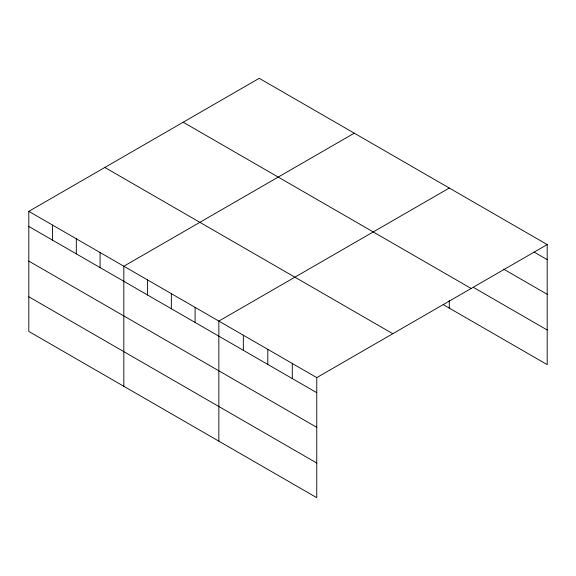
<?xml version="1.0" encoding="UTF-8"?>
<svg xmlns="http://www.w3.org/2000/svg" width="576" height="576" viewBox="0 0 576 576"><rect width="100%" height="100%" fill="white"/><g stroke="black" fill="none" stroke-linecap="round" stroke-linejoin="round"><path stroke-width="0.86" d="M28.8 211.363L316.757 377.611L316.757 497.686L28.8 331.43L28.8 211.363L259.243 78.314L547.2 244.57L547.2 364.637L443.167 304.574M354.269 133.178L123.826 266.227L123.826 386.294M449.294 188.042L218.851 321.084L218.851 441.158M316.757 377.611L547.2 244.57M534.197 252.144L547.2 259.646M503.604 269.122L547.2 294.293M473.774 287.597L547.2 329.99M183.197 122.22L471.154 288.468M104.846 167.458L392.803 333.706M28.8 226.44L316.757 392.695M28.8 261.086L316.757 427.342M28.8 296.784L316.757 463.039M449.294 300.319L449.294 308.117M292.284 363.478L292.284 378.562M267.804 349.351L267.804 364.428M243.331 335.218L243.331 350.302M195.098 307.368L195.098 322.452M171.338 293.652L171.338 308.736M147.586 279.943L147.586 295.02M100.073 252.511L100.073 267.588M76.313 238.795L76.313 253.872M52.56 225.079L52.56 240.156"/></g></svg>
